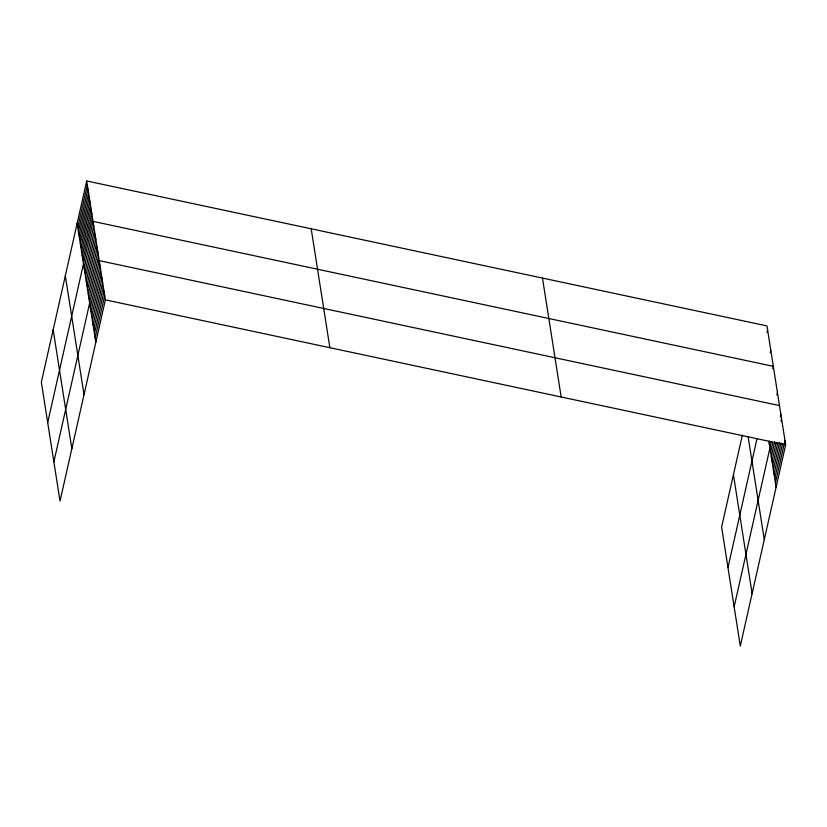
<?xml version="1.0" encoding="UTF-8"?>
<svg xmlns="http://www.w3.org/2000/svg" width="827" height="827" viewBox="0 0 827 827"><rect width="100%" height="100%" fill="white"/><g stroke="black" fill="none" stroke-linecap="round" stroke-linejoin="round"><path stroke-width="1.24" d="M86.701 180.968L41.35 382.177L60.03 501.09L105.38 299.87L86.701 180.968L766.97 325.91L785.65 444.823L740.299 646.032L721.62 527.13L742.357 435.116M77.779 227.384L87.331 185.01M78.41 231.436L87.962 189.052M79.051 235.478L88.603 193.094M79.681 239.52L89.233 197.136M80.322 243.562L89.874 201.178M80.953 247.604L90.505 205.22M81.594 251.646L91.146 209.262M82.224 255.688L91.776 213.304M82.865 259.73L92.417 217.346M47.697 422.607L93.048 221.388L773.317 366.34L772.759 368.832M84.178 268.134L93.73 225.75M84.871 272.497L94.423 230.113M85.553 276.849L95.105 234.475M86.235 281.211L95.787 238.838M86.918 285.573L96.47 243.19M87.61 289.936L97.162 247.552M88.293 294.298L97.844 251.915M88.975 298.65L98.527 256.277M53.869 461.848L99.209 260.629L779.489 405.581M90.35 307.375L99.902 264.991M91.032 311.738L100.584 269.354M91.714 316.09L101.266 273.716M92.407 320.452L101.948 278.068M93.089 324.815L102.641 282.431M93.771 329.177L103.323 286.793M94.454 333.529L104.006 291.156M95.146 337.892L104.698 295.508M767.042 332.454L767.601 329.952M770.216 352.664L770.774 350.172M727.977 567.56L757.015 438.672M776.863 394.996L777.432 392.505M769.244 443.603L769.813 441.111M734.138 606.801L771.343 441.732M770.619 452.328L772.863 442.352M771.302 456.68L774.672 441.721M780.295 416.798L780.853 414.306M771.984 461.042L776.202 442.342M780.977 421.15L781.536 418.658M772.676 465.405L777.731 442.962M773.359 469.767L779.541 442.342M774.041 474.119L781.07 442.962M774.734 478.482L782.59 443.582M775.416 482.844L784.968 440.46M105.38 299.87L785.65 444.823M768.903 441.422L776.098 487.206M748.146 436.883L764.282 539.617M733.435 474.708L752.115 593.621M542.481 278.079L561.161 396.991M311.19 228.8L329.87 347.702M77.149 223.342L95.829 342.254M65.333 275.763L84.013 394.665M53.166 329.766L71.846 448.668"/></g></svg>
